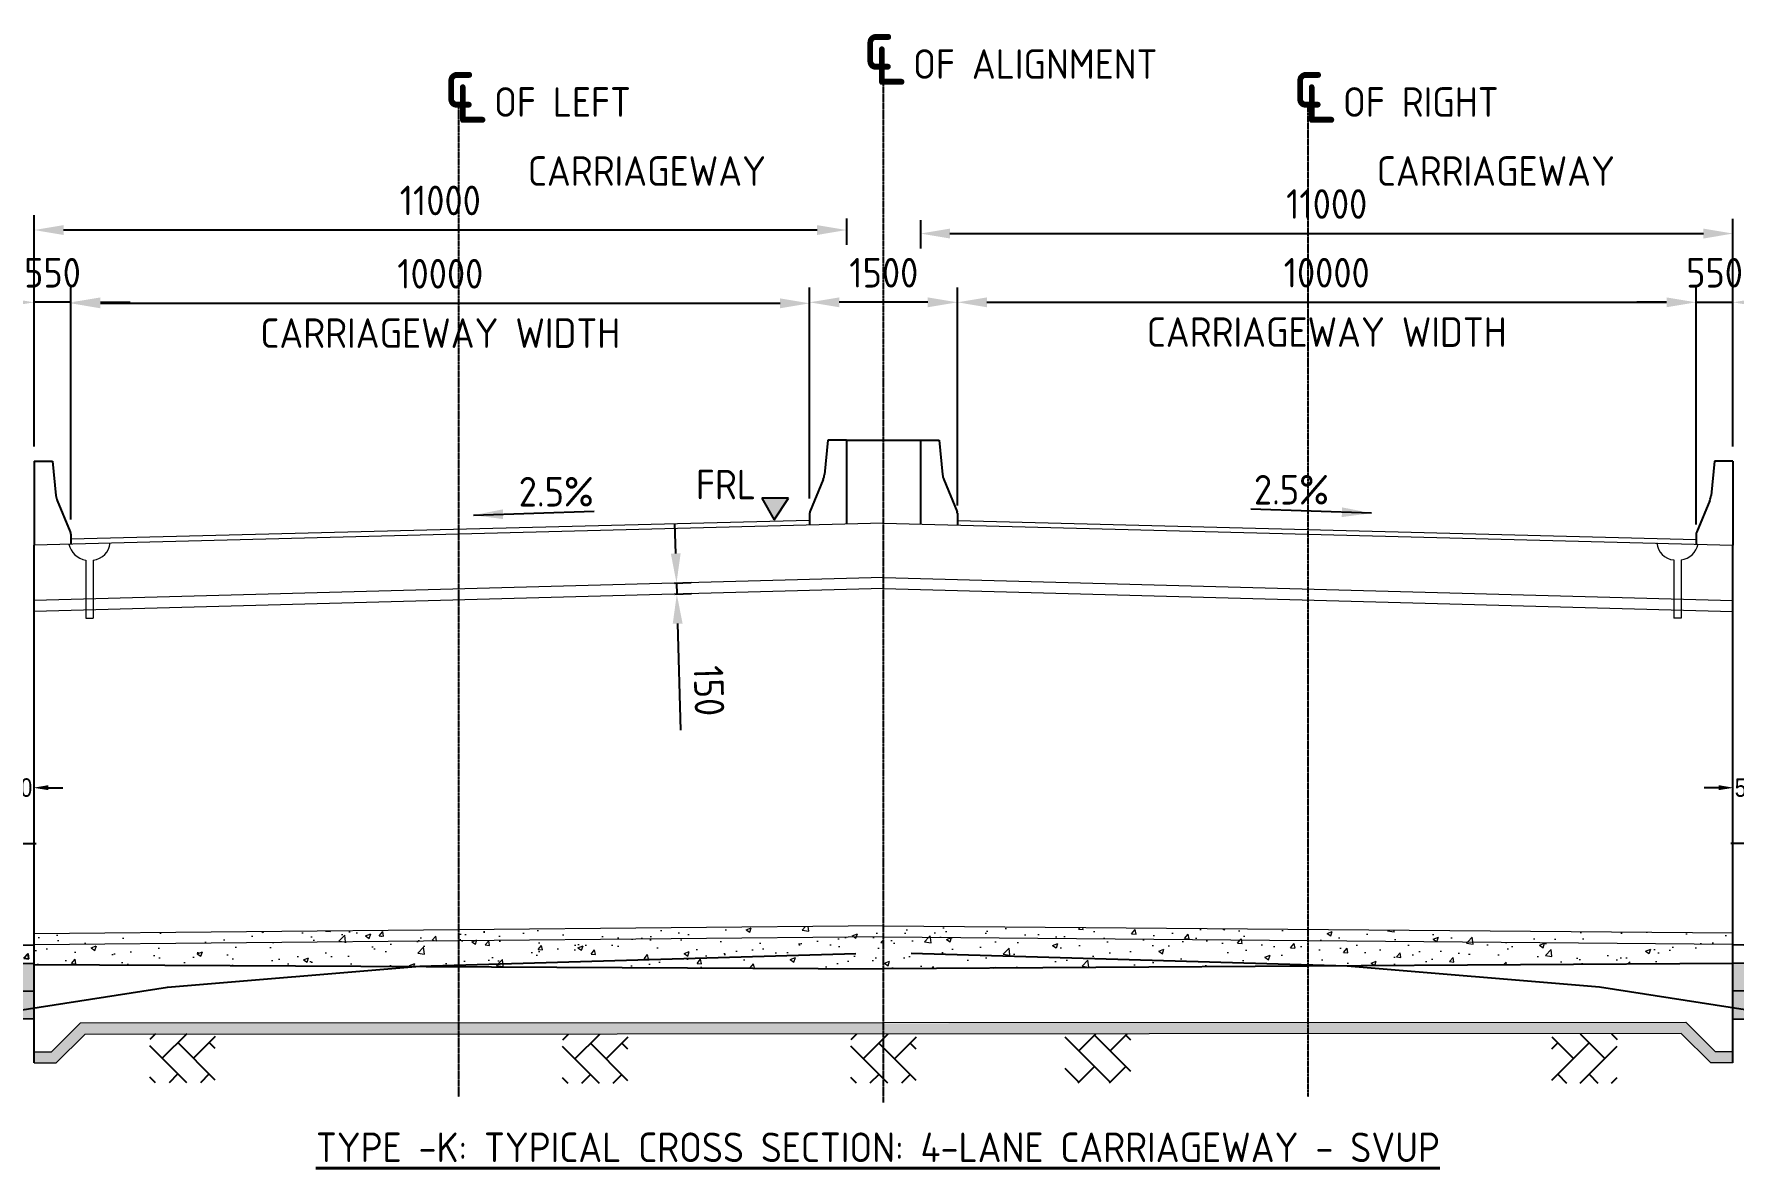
# Model space of a CAD drawing. Header units: millimetres. Extents: x 207528 to 778454, y -364692 to 101323.
# Drawn here: x 587483 to 610483, y -108460 to -93117 of the extents above; entities that cross this region are included whole.
import ezdxf

# ---------------------------------------------------------------- set-up
doc = ezdxf.new("R2010")
doc.units = ezdxf.units.MM
doc.linetypes.add('CENTER', pattern=[2, 1.25, -0.25, 0.25, -0.25])
for name, color, linetype in [('BORDER', 7, 'Continuous'), ('CEN', 181, 'CENTER'), ('Dim', 253, 'Continuous'), ('Dimension', 253, 'Continuous'), ('hatch', 253, 'Continuous')]:
    doc.layers.add(name, color=color, linetype=linetype)
for name, color, linetype, lineweight in [('EX', 7, 'Continuous', 20), ('LIGHT', 252, 'Continuous', 20), ('Text large', 7, 'Continuous', 40), ('Text small', 1, 'Continuous', 20)]:
    doc.layers.add(name, color=color, linetype=linetype, lineweight=lineweight)
doc.styles.add('DIM', font='ARIALN.TTF', dxfattribs={"height": 250})
doc.styles.add('isocp 100', font='isocp.shx', dxfattribs={"height": 200})
doc.styles.add('isocp 200', font='isocp.shx', dxfattribs={"height": 400})
doc.dimstyles.new('DIM', dxfattribs={"dimtxt": 250, "dimasz": 200, "dimexe": 0.18, "dimexo": 0.0625, "dimgap": 0.09, "dimtad": 0, "dimtih": 1, "dimtoh": 1, "dimdec": 0, "dimzin": 0, "dimdsep": 46, "dimtxsty": 'DIM', "dimcen": 0.09, "dimclrd": 256, "dimclrt": 7, "dimadec": 0, "dimazin": 0, "dimtfac": 1, "dimtdec": 0, "dimtofl": 0, "dimtmove": 0, "dimatfit": 3, "dimfxl": 1, "dimtolj": 1, "dimtzin": 0, "dimarcsym": 0})
doc.dimstyles.new('NH30A_100', dxfattribs={"dimscale": 100, "dimtxt": 2, "dimasz": 2, "dimexe": 1, "dimexo": 1, "dimgap": 1, "dimtad": 1, "dimdec": 0, "dimdsep": 46, "dimtxsty": 'isocp 100', "dimcen": 0.5, "dimclrd": 47, "dimclre": 47, "dimclrt": 1, "dimadec": 0, "dimazin": 0, "dimtfac": 1, "dimtdec": 0, "dimtmove": 0, "dimatfit": 3, "dimfxl": 1, "dimtolj": 1, "dimtzin": 0, "dimarcsym": 0})
doc.dimstyles.new('NH30A_200', dxfattribs={"dimscale": 200, "dimtxt": 2, "dimasz": 2, "dimexe": 1, "dimexo": 1, "dimgap": 1, "dimtad": 1, "dimdec": 0, "dimdsep": 46, "dimtxsty": 'isocp 200', "dimcen": 0.5, "dimclrd": 47, "dimclre": 47, "dimclrt": 1, "dimadec": 0, "dimazin": 0, "dimtfac": 1, "dimtdec": 0, "dimtmove": 0, "dimatfit": 3, "dimfxl": 1, "dimtolj": 1, "dimtzin": 0, "dimarcsym": 0})
pattern_1 = [(50, (647810, -246356.6), (717.2602, -62.7521), [75, -825]), (355, (647810, -246356.6), (-138.7513, 752.192), [60, -660]), (100.4514, (647869.75, -246361.8), (578.5094, 689.4395), [63.7402, -701.142]), (46.1842, (647810, -246156.6), (1067.241, -165.519), [112.5, -1237.5]), (96.6356, (647898.9, -246170.4), (934.663, 974.118), [95.61, -1051.713]), (351.1842, (647810, -246156.6), (934.662, 974.1186), [90, -990]), (21, (647910, -246206.6), (596.907, -402.619), [75, -825]), (326, (647910, -246206.6), (243.3153, 725.15), [60, -660]), (71.4514, (647959.7, -246240.1), (840.2226, 322.5305), [63.7402, -701.142]), (37.5, (647809.98, -246356.57), (12.15986, 332.89385), [0, -652, 0, -670, 0, -662.5]), (7.5, (647810, -246356.57), (263.0695, 394.4117), [0, -382, 0, -637, 0, -252.5]), (327.5, (647586.98, -246356.57), (533.82244, -22.55487), [0, -250, 0, -780, 0, -1035]), (317.5, (647487, -246356.57), (583.1862, 100.105), [0, -325, 0, -518, 0, -735])]
pattern_2 = [(50, (641060, -246329.44), (717.2602, -62.7521), [75, -825]), (355, (641060, -246329.44), (-138.7513, 752.192), [60, -660]), (100.4514, (641119.8, -246334.7), (578.5094, 689.4395), [63.7402, -701.142]), (46.1842, (641060, -246129.4), (1067.241, -165.519), [112.5, -1237.5]), (96.6356, (641149, -246143.2), (934.663, 974.118), [95.61, -1051.713]), (351.1842, (641060, -246129.4), (934.662, 974.119), [90, -990]), (21, (641160, -246179.44), (596.907, -402.619), [75, -825]), (326, (641160, -246179.44), (243.3153, 725.15), [60, -660]), (71.4514, (641209.75, -246213), (840.2226, 322.5305), [63.7402, -701.142]), (37.5, (641060, -246329.44), (12.15986, 332.89385), [0, -652, 0, -670, 0, -662.5]), (7.5, (641060, -246329.44), (263.0695, 394.4117), [0, -382, 0, -637, 0, -252.5]), (327.5, (640837, -246329.44), (533.82244, -22.55487), [0, -250, 0, -780, 0, -1035]), (317.5, (640737, -246329.44), (583.1862, 100.105), [0, -325, 0, -518, 0, -735])]
pattern_3 = [(0, (485873.254, -119028.044), (39.6875, 79.375), [0, -79.375])]
pattern_4 = [(228.012788, (486330.454, -118393.044), (-5080, -5715), [85.4304, -8457.621]), (184.96974, (486273.304, -118456.544), (7619.999997, 635.000036), [146.6012, -14513.5122]), (132.510447, (486127.254, -118469.244), (6350.000003, -6984.999998), [103.3704, -10233.6807]), (267.27369, (485879.604, -118627.994), (635.000001, 12700), [133.501, -13216.6094]), (292.833654, (485873.254, -118761.344), (-3175, 7620), [130.9084, -12959.952]), (357.27369, (485924.054, -118881.994), (-12700, 635.000001), [133.501, -13216.6094]), (37.69424, (486057.404, -118888.344), (-8254.9999996, -6350.0000005), [176.5484, -17478.2788]), (72.255328, (486197.104, -118780.394), (4445.000001, 13969.9999996), [166.68, -16501.3142]), (121.429566, (486247.904, -118621.644), (-5080.000001, 8254.9999996), [133.9532, -13261.3864]), (175.23636, (486178.054, -118507.344), (6985, -635.000001), [152.9283, -7493.4842]), (222.397438, (486025.654, -118494.644), (-7619.9999998, -6985.0000003), [197.7695, -19579.193]), (138.814075, (486508.254, -118634.344), (-4445, 3810), [67.501, -6682.6415]), (171.469234, (486457.454, -118589.894), (8255, -1269.9999986), [128.4205, -12713.6597]), (225, (486330.45, -118570.84), (-9e-14, -635), [89.8023, -808.2233]), (203.19859, (486286.004, -118494.644), (3175, 1270), [48.3603, -4787.6556]), (291.80141, (486241.55, -118513.7), (-635, 1905), [68.3914, -3351.1882]), (30.96376, (486266.95, -118577.19), (1905, 1270), [111.08, -3591.5745]), (161.56505, (486362.2, -118520.04), (1270, -635), [80.3218, -1927.7245]), (16.38954, (485873.254, -118513.694), (6350, 1905), [112.522, -11139.7067]), (70.346176, (485981.204, -118481.944), (-2540, -6985), [94.3997, -9345.554]), (293.19859, (486362.204, -118393.044), (-1270, 3175), [96.72, -4739.296]), (343.61046, (486400.304, -118481.944), (-6350, 1905), [112.522, -11139.7067]), (339.443955, (485873.254, -118907.394), (-3175, 1270), [108.5088, -5316.9336]), (294.77514, (485974.854, -118945.494), (-3175.000004, 6984.999998), [90.918, -9000.8983]), (66.80141, (486368.554, -119028.044), (1270, 3175), [96.72, -4739.296]), (17.354025, (486406.654, -118939.144), (-8255, -2540.000001), [106.4457, -10538.094]), (69.443955, (486057.404, -119028.044), (-1270, -3175), [54.2544, -5371.188]), (101.30993, (486330.45, -119028.04), (-635, 2540), [32.3787, -3205.4987]), (165.96376, (486324.1, -118996.3), (1905, -635), [130.9084, -2487.2636]), (186.009006, (486197.104, -118964.544), (6350, 635), [121.3167, -12010.3412]), (303.69007, (486266.95, -118634.34), (-635, 1270), [91.581, -2197.944]), (353.157227, (486317.754, -118710.544), (10795, -1269.9999994), [159.8892, -15829.0023]), (60.945396, (486476.504, -118729.594), (-2540, -4445), [65.377, -6472.348]), (90, (486508.25, -118672.44), (-635, 635), [38.1, -596.9]), (120.256437, (486184.404, -118945.494), (2540, -4445), [88.2167, -8733.4852]), (48.012787, (486139.954, -118869.294), (5080, 5715), [170.8607, -8372.1905]), (0, (486254.25, -118742.3), (635, 635), [165.1, -469.9]), (325.304846, (486419.354, -118742.294), (6350.000002, -4444.999997), [100.4024, -9939.8292]), (254.054604, (486501.9, -118799.44), (-635, -2540), [92.4573, -4530.4125]), (207.645975, (486476.504, -118888.344), (-12065.0000004, -6349.999999), [150.5363, -14903.116]), (175.426079, (486343.154, -118958.194), (-8255, 635), [159.2574, -15766.4616])]
pattern_5 = [(50, (485873.25, -119028.04), (546.554, -47.8173), [57.15, -628.65]), (355, (485873.25, -119028.04), (-105.7303, 573.1705), [45.72, -502.9218]), (100.45144, (485918.8, -119032.03), (440.8237, 525.3533), [48.57, -534.2707]), (46.1842, (485873.25, -118875.64), (813.237, -126.127), [85.725, -942.975]), (96.63556, (485941, -118886.15), (712.2124, 742.2784), [72.855, -801.407]), (351.18415, (485873.25, -118875.64), (712.2124, 742.2784), [68.58, -754.379]), (21, (485949.45, -118913.74), (454.8432, -306.7956), [57.15, -628.65]), (326, (485949.45, -118913.74), (185.406, 552.564), [45.72, -502.92]), (71.45144, (485987.36, -118939.3), (640.2493, 245.7683), [48.57, -534.2698]), (37.5, (485873.25, -119028.04), (9.2658, 253.66512), [0, -496.824, 0, -510.54, 0, -504.825]), (7.5, (485873.25, -119028.04), (200.459, 300.5417), [0, -291.084, 0, -485.394, 0, -192.405]), (327.5, (485703.33, -119028.04), (406.7718, -17.18623), [0, -190.5, 0, -594.36, 0, -788.67]), (317.5, (485627.13, -119028.04), (444.3875, 76.2795), [0, -247.65, 0, -394.716, 0, -560.07])]

# ---------------------------------------------------------------- blocks, each defined once
blk = doc.blocks.new('*D543')
at = {"layer": 'Defpoints', "color": 0, "transparency": 16777216}
for p in [(598483, -95413), (587483, -95769), (587483, -98896)]:
    blk.add_point(p, dxfattribs=at)
at = {"layer": 'Dim', "color": 47, "lineweight": -2, "transparency": 16777216}
for p, q in [((587483, -98696), (587483, -95569)), ((598483, -95613), (598483, -95969)), ((598083, -95769), (587883, -95769))]:
    blk.add_line(p, q, dxfattribs=at)
at = {"layer": 'Dim', "color": 47, "transparency": 16777216}
for points in [[(587883, -95703), (587883, -95836), (587483, -95769)], [(598083, -95703), (598083, -95836), (598483, -95769)]]:
    blk.add_solid(points, dxfattribs=at)
at = {"layer": 'Dim', "color": 1, "transparency": 16777216, "insert": (592983, -95369), "char_height": 400, "attachment_point": 5, "style": 'isocp 200'}
blk.add_mtext('\\A1;11000', dxfattribs=at)
blk = doc.blocks.new('*D544')
at = {"layer": 'Defpoints', "color": 0, "transparency": 16777216}
for p in [(587983, -96761), (597983, -99601), (587983, -99886)]:
    blk.add_point(p, dxfattribs=at)
at = {"layer": 'Dim', "color": 47, "lineweight": -2, "transparency": 16777216}
for p, q in [((587983, -99686), (587983, -96561)), ((597983, -99401), (597983, -96561)), ((597583, -96761), (588383, -96761))]:
    blk.add_line(p, q, dxfattribs=at)
at = {"layer": 'Dim', "color": 47, "transparency": 16777216}
for points in [[(588383, -96694), (588383, -96828), (587983, -96761)], [(597583, -96694), (597583, -96828), (597983, -96761)]]:
    blk.add_solid(points, dxfattribs=at)
at = {"layer": 'Dim', "color": 1, "transparency": 16777216, "char_height": 400, "attachment_point": 5, "style": 'isocp 200'}
for s, insert in [('\\A1;10000', (592983, -96361)), ('\\A1;{\\A0;CARRIAGEWAY WIDTH}', (592983, -97164))]:
    blk.add_mtext(s, dxfattribs=dict(at, insert=insert))
blk = doc.blocks.new('*D545')
at = {"layer": 'Defpoints', "color": 0, "transparency": 16777216}
for p in [(587483, -96747), (587483, -98896), (587983, -99886)]:
    blk.add_point(p, dxfattribs=at)
at = {"layer": 'Dim', "color": 47, "lineweight": -2, "transparency": 16777216}
for p, q in [((587483, -98696), (587483, -96547)), ((587983, -99686), (587983, -96547)), ((587083, -96747), (586683, -96747)), ((587983, -96747), (587483, -96747)), ((588383, -96747), (588783, -96747))]:
    blk.add_line(p, q, dxfattribs=at)
at = {"layer": 'Dim', "color": 47, "transparency": 16777216}
for points in [[(587083, -96681), (587083, -96814), (587483, -96747)], [(588383, -96681), (588383, -96814), (587983, -96747)]]:
    blk.add_solid(points, dxfattribs=at)
at = {"layer": 'Dim', "color": 1, "transparency": 16777216, "insert": (587733, -96347), "char_height": 400, "attachment_point": 5, "style": 'isocp 200'}
blk.add_mtext('\\A1;550', dxfattribs=at)
blk = doc.blocks.new('*D546')
at = {"layer": 'Defpoints', "color": 0, "transparency": 16777216}
for p in [(599483, -95435), (610483, -95817), (610483, -98896)]:
    blk.add_point(p, dxfattribs=at)
at = {"layer": 'Dim', "color": 47, "lineweight": -2, "transparency": 16777216}
for p, q in [((599483, -95635), (599483, -96017)), ((610483, -98696), (610483, -95617)), ((599883, -95817), (610083, -95817))]:
    blk.add_line(p, q, dxfattribs=at)
at = {"layer": 'Dim', "color": 47, "transparency": 16777216}
for points in [[(599883, -95750), (599883, -95884), (599483, -95817)], [(610083, -95750), (610083, -95884), (610483, -95817)]]:
    blk.add_solid(points, dxfattribs=at)
at = {"layer": 'Dim', "color": 1, "transparency": 16777216, "insert": (604983, -95417), "char_height": 400, "attachment_point": 5, "style": 'isocp 200'}
blk.add_mtext('\\A1;11000', dxfattribs=at)
blk = doc.blocks.new('*D547')
at = {"layer": 'Defpoints', "color": 0, "transparency": 16777216}
for p in [(609983, -96747), (599983, -99601), (609983, -99952)]:
    blk.add_point(p, dxfattribs=at)
at = {"layer": 'Dim', "color": 47, "lineweight": -2, "transparency": 16777216}
for p, q in [((599983, -99401), (599983, -96547)), ((609983, -99752), (609983, -96547)), ((600383, -96747), (609583, -96747))]:
    blk.add_line(p, q, dxfattribs=at)
at = {"layer": 'Dim', "color": 47, "transparency": 16777216}
for points in [[(600383, -96681), (600383, -96814), (599983, -96747)], [(609583, -96681), (609583, -96814), (609983, -96747)]]:
    blk.add_solid(points, dxfattribs=at)
at = {"layer": 'Dim', "color": 1, "transparency": 16777216, "char_height": 400, "attachment_point": 5, "style": 'isocp 200'}
for s, insert in [('\\A1;10000', (604983, -96347)), ('\\A1;{\\A0;CARRIAGEWAY WIDTH}', (604983, -97150))]:
    blk.add_mtext(s, dxfattribs=dict(at, insert=insert))
blk = doc.blocks.new('*D548')
at = {"layer": 'Defpoints', "color": 0, "transparency": 16777216}
for p in [(597983, -96747), (597983, -99601), (599983, -99697)]:
    blk.add_point(p, dxfattribs=at)
at = {"layer": 'Dim', "color": 47, "lineweight": -2, "transparency": 16777216}
for p, q in [((597983, -99401), (597983, -96547)), ((599983, -99497), (599983, -96547)), ((599583, -96747), (598383, -96747))]:
    blk.add_line(p, q, dxfattribs=at)
at = {"layer": 'Dim', "color": 47, "transparency": 16777216}
for points in [[(598383, -96681), (598383, -96814), (597983, -96747)], [(599583, -96681), (599583, -96814), (599983, -96747)]]:
    blk.add_solid(points, dxfattribs=at)
at = {"layer": 'Dim', "color": 1, "transparency": 16777216, "insert": (598987, -96347), "char_height": 400, "attachment_point": 5, "style": 'isocp 200'}
blk.add_mtext('\\A1;1500', dxfattribs=at)
blk = doc.blocks.new('*D549')
at = {"layer": 'Defpoints', "color": 0, "transparency": 16777216}
for p in [(595954, -100551), (595959, -100701), (596185, -100695)]:
    blk.add_point(p, dxfattribs=at)
at = {"layer": 'Dim', "color": 47, "lineweight": -2, "transparency": 16777216}
for p, q in [((596170, -100145), (596160, -99745)), ((596154, -100545), (596381, -100539)), ((596158, -100695), (596385, -100689)), ((596181, -100545), (596185, -100695)), ((596196, -101094), (596235, -102534))]:
    blk.add_line(p, q, dxfattribs=at)
at = {"layer": 'Dim', "color": 47, "transparency": 16777216}
for points in [[(596237, -100143), (596104, -100147), (596181, -100545)], [(596263, -101093), (596130, -101096), (596185, -100695)]]:
    blk.add_solid(points, dxfattribs=at)
at = {"layer": 'Dim', "color": 1, "transparency": 16777216, "insert": (596621, -102003), "char_height": 400, "attachment_point": 5, "rotation": 271.5565, "style": 'isocp 200'}
blk.add_mtext('\\A1;150', dxfattribs=at)
blk = doc.blocks.new('*D550')
at = {"layer": 'Defpoints', "color": 0, "transparency": 16777216}
for p in [(610483, -96747), (610483, -98896), (609983, -99886)]:
    blk.add_point(p, dxfattribs=at)
at = {"layer": 'Dim', "color": 47, "lineweight": -2, "transparency": 16777216}
for p, q in [((609983, -99686), (609983, -96547)), ((610483, -98696), (610483, -96547)), ((609583, -96747), (609183, -96747)), ((609983, -96747), (610483, -96747)), ((610883, -96747), (611283, -96747))]:
    blk.add_line(p, q, dxfattribs=at)
at = {"layer": 'Dim', "color": 47, "transparency": 16777216}
for points in [[(609583, -96681), (609583, -96814), (609983, -96747)], [(610883, -96681), (610883, -96814), (610483, -96747)]]:
    blk.add_solid(points, dxfattribs=at)
at = {"layer": 'Dim', "color": 1, "transparency": 16777216, "insert": (610233, -96347), "char_height": 400, "attachment_point": 5, "style": 'isocp 200'}
blk.add_mtext('\\A1;550', dxfattribs=at)
blk = doc.blocks.new('*D638')
at = {"layer": 'Defpoints', "color": 0, "transparency": 16777216}
for p in [(587475, -103315), (586965, -103663), (587475, -103663)]:
    blk.add_point(p, dxfattribs=at)
at = {"layer": 'Dim', "lineweight": -2, "transparency": 16777216}
for p, q in [((586765, -103315), (586565, -103315)), ((587675, -103315), (587875, -103315))]:
    blk.add_line(p, q, dxfattribs=at)
at = {"layer": 'Dim', "color": 0, "lineweight": -2, "transparency": 16777216}
for p, q in [((586965, -103316), (586965, -103315)), ((587475, -103316), (587475, -103315))]:
    blk.add_line(p, q, dxfattribs=at)
at = {"layer": 'Dim', "transparency": 16777216}
for points in [[(586765, -103281), (586765, -103348), (586965, -103315)], [(587675, -103281), (587675, -103348), (587475, -103315)]]:
    blk.add_solid(points, dxfattribs=at)
at = {"layer": 'Dim', "color": 7, "transparency": 16777216, "insert": (587220, -103315), "char_height": 250, "attachment_point": 5, "style": 'DIM'}
blk.add_mtext('\\A1;500', dxfattribs=at)
blk = doc.blocks.new('*D641')
at = {"layer": 'Defpoints', "color": 0, "transparency": 16777216}
for p in [(587112, -104070), (586601, -104387), (587112, -104387)]:
    blk.add_point(p, dxfattribs=at)
at = {"layer": 'Dim', "lineweight": -2, "transparency": 16777216}
for p, q in [((586401, -104070), (586201, -104070)), ((587312, -104070), (587512, -104070))]:
    blk.add_line(p, q, dxfattribs=at)
at = {"layer": 'Dim', "color": 0, "lineweight": -2, "transparency": 16777216}
for p, q in [((586601, -104071), (586601, -104070)), ((587112, -104071), (587112, -104070))]:
    blk.add_line(p, q, dxfattribs=at)
at = {"layer": 'Dim', "transparency": 16777216}
for points in [[(586401, -104037), (586401, -104103), (586601, -104070)], [(587312, -104037), (587312, -104103), (587112, -104070)]]:
    blk.add_solid(points, dxfattribs=at)
at = {"layer": 'Dim', "color": 7, "transparency": 16777216, "insert": (586846, -104070), "char_height": 250, "attachment_point": 5, "style": 'DIM'}
blk.add_mtext('\\A1;250', dxfattribs=at)
blk = doc.blocks.new('*D644')
at = {"layer": 'Defpoints', "color": 0, "transparency": 16777216}
for p in [(610491, -103315), (610491, -103663), (611001, -103663)]:
    blk.add_point(p, dxfattribs=at)
at = {"layer": 'Dim', "lineweight": -2, "transparency": 16777216}
for p, q in [((610291, -103315), (610091, -103315)), ((611201, -103315), (611401, -103315))]:
    blk.add_line(p, q, dxfattribs=at)
at = {"layer": 'Dim', "color": 0, "lineweight": -2, "transparency": 16777216}
for p, q in [((610491, -103316), (610491, -103315)), ((611001, -103316), (611001, -103315))]:
    blk.add_line(p, q, dxfattribs=at)
at = {"layer": 'Dim', "transparency": 16777216}
for points in [[(610291, -103281), (610291, -103348), (610491, -103315)], [(611201, -103281), (611201, -103348), (611001, -103315)]]:
    blk.add_solid(points, dxfattribs=at)
at = {"layer": 'Dim', "color": 7, "transparency": 16777216, "insert": (610746, -103315), "char_height": 250, "attachment_point": 5, "style": 'DIM'}
blk.add_mtext('\\A1;500', dxfattribs=at)
blk = doc.blocks.new('*D647')
at = {"layer": 'Defpoints', "color": 0, "transparency": 16777216}
for p in [(610854, -104070), (610854, -104387), (611365, -104387)]:
    blk.add_point(p, dxfattribs=at)
at = {"layer": 'Dim', "lineweight": -2, "transparency": 16777216}
for p, q in [((610654, -104070), (610454, -104070)), ((611565, -104070), (611765, -104070))]:
    blk.add_line(p, q, dxfattribs=at)
at = {"layer": 'Dim', "color": 0, "lineweight": -2, "transparency": 16777216}
for p, q in [((610854, -104071), (610854, -104070)), ((611365, -104071), (611365, -104070))]:
    blk.add_line(p, q, dxfattribs=at)
at = {"layer": 'Dim', "transparency": 16777216}
for points in [[(610654, -104037), (610654, -104103), (610854, -104070)], [(611565, -104037), (611565, -104103), (611365, -104070)]]:
    blk.add_solid(points, dxfattribs=at)
at = {"layer": 'Dim', "color": 7, "transparency": 16777216, "insert": (611120, -104070), "char_height": 250, "attachment_point": 5, "style": 'DIM'}
blk.add_mtext('\\A1;250', dxfattribs=at)
blk = doc.blocks.new('*D776')
at = {"layer": 'Defpoints', "color": 0, "transparency": 16777216}
for p in [(530087, -93648), (530077, -95284), (530087, -95284)]:
    blk.add_point(p, dxfattribs=at)
at = {"layer": 'Dim', "color": 47, "lineweight": -2, "transparency": 16777216}
for p, q in [((530077, -95184), (530077, -93548)), ((530087, -95184), (530087, -93548)), ((529877, -93648), (529677, -93648)), ((530077, -93648), (530087, -93648)), ((530287, -93648), (532227, -93648))]:
    blk.add_line(p, q, dxfattribs=at)
at = {"layer": 'Dim', "color": 47, "transparency": 16777216}
for points in [[(529877, -93614), (529877, -93681), (530077, -93648)], [(530287, -93614), (530287, -93681), (530087, -93648)]]:
    blk.add_solid(points, dxfattribs=at)
at = {"layer": 'Dim', "color": 1, "transparency": 16777216, "insert": (531357, -93438), "char_height": 200, "width": 159266.94, "attachment_point": 5, "style": 'isocp 100'}
blk.add_mtext('\\A1;10 (EXP. GAP)', dxfattribs=at)

msp = doc.modelspace()

# ---------------------------------------------------------------- hatches: boundary and pattern name
at = {"layer": 'Dim'}
h = msp.add_hatch(dxfattribs=at)
h.set_pattern_fill('AR-CONC', color=256, scale=3)
h.set_pattern_definition(pattern_5)
h.paths.add_polyline_path([(579973.7, -105627.6), (581394.7, -105592.1), (582292.5, -105663.6), (583475.6, -105719.6), (585014.1, -105727.4), (586316.9, -105666.5), (587483, -105648.3), (587483, -105699.7), (579973.7, -105877.7)])
h.paths.add_polyline_path([(581394.7, -105592.1), (586973.7, -105452.6), (587483, -105439.9), (587483, -105648.3), (586316.9, -105666.5), (585014.1, -105727.4), (583475.6, -105719.6), (582292.5, -105663.6)])
h = msp.add_hatch(dxfattribs=at)
h.set_pattern_fill('AR-CONC', color=256, scale=3)
h.set_pattern_definition(pattern_5)
h.paths.add_polyline_path([(617992.3, -105627.6), (616571.3, -105592.1), (615673.5, -105663.6), (614490.4, -105719.6), (612951.9, -105727.4), (611649.1, -105666.5), (610483, -105648.3), (610483, -105699.7), (617992.3, -105877.7)])
h.paths.add_polyline_path([(616571.3, -105592.1), (610992.3, -105452.6), (610483, -105439.9), (610483, -105648.3), (611649.1, -105666.5), (612951.9, -105727.4), (614490.4, -105719.6), (615673.5, -105663.6)])
at = {"layer": 'EX'}
h = msp.add_hatch(dxfattribs=at)
h.set_pattern_fill('AR-CONC', color=3, scale=100, style=0)
h.set_pattern_definition(pattern_1)
h.paths.add_polyline_path([(593233, -105236.8), (593232.8, -105386.8), (598983, -105334.1), (598983, -105184.1)])
h.paths.add_polyline_path([(587483, -105289.9), (587483, -105439.9), (593232.8, -105386.8), (593233, -105236.8)])
h = msp.add_hatch(dxfattribs=at)
h.set_pattern_fill('AR-CONC', color=3, scale=100, style=0)
h.set_pattern_definition(pattern_1)
h.paths.add_polyline_path([(593233, -105386.8), (587483, -105439.9), (587483, -105704.7), (593233, -105734)])
h.paths.add_polyline_path([(598983, -105334.1), (593233, -105386.8), (593233, -105734), (598983, -105763.3)])
h = msp.add_hatch(dxfattribs=at)
h.set_pattern_fill('AR-CONC', color=3, scale=100, style=0)
h.set_pattern_definition(pattern_2)
h.paths.add_polyline_path([(604733.2, -105232.2), (604733.2, -105382.2), (598983, -105333.7), (598983, -105183.7)])
h.paths.add_polyline_path([(610483, -105280.3), (610483, -105430.3), (604733.2, -105382.2), (604733.2, -105232.2)])
h = msp.add_hatch(dxfattribs=at)
h.set_pattern_fill('AR-CONC', color=3, scale=100, style=0)
h.set_pattern_definition(pattern_2)
h.paths.add_polyline_path([(604733.2, -105382.2), (610483, -105430.3), (610483, -105694), (604733, -105728.6)])
h.paths.add_polyline_path([(598983, -105334.1), (604733.2, -105382.2), (604733, -105728.6), (598983, -105763.3)])
h = msp.add_hatch(dxfattribs=at)
h.set_pattern_fill('AR-CONC', color=3, scale=50, style=0)
h.set_pattern_definition([(50, (644309.8, -245668.06), (358.6301, -31.37607), [37.5, -412.5]), (355, (644309.8, -245668.06), (-69.3757, 376.0961), [30, -330]), (100.45144, (644339.7, -245670.67), (289.2544, 344.72), [31.8701, -350.5711]), (46.1842, (644309.8, -245568.06), (533.6207, -82.7596), [56.25, -618.75]), (96.63564, (644354.3, -245574.95), (467.331, 487.0593), [47.8052, -525.8569]), (351.18416, (644309.8, -245568.06), (467.331, 487.0593), [45, -495]), (21, (644359.8, -245593.06), (298.4535, -201.30945), [37.5, -412.5]), (326, (644359.8, -245593.06), (121.6577, 362.575), [30, -330]), (71.45144, (644384.7, -245609.83), (420.1112, 161.2656), [31.8701, -350.5711]), (37.5, (644309.81, -245668.06), (6.07993, 166.44693), [0, -326, 0, -335, 0, -331.25]), (7.5, (644309.81, -245668.06), (131.53477, 197.20586), [0, -191, 0, -318.5, 0, -126.25]), (327.5, (644198.31, -245668.06), (266.91122, -11.27744), [0, -125, 0, -390, 0, -517.5]), (317.5, (644148.31, -245668.06), (291.5931, 50.0525), [0, -162.5, 0, -259, 0, -367.5])])
h.paths.add_polyline_path([(609846.1, -106489.5), (604733.2, -106492.5), (604733.2, -106642.5), (609784, -106639.5), (610183, -107038.6), (610483, -107038.6), (610483, -106888.6), (610245.1, -106888.6)])
h.paths.add_polyline_path([(604733.2, -106492.5), (598983, -106502.2), (598983, -106652.2), (604733.2, -106642.5)])
h.paths.add_polyline_path([(598983, -106502.2), (593232.8, -106499.2), (593232.8, -106649.3), (598983, -106652.2)])
edge = h.paths.add_edge_path()
edge.add_line((593232.8, -106499.2), (588107.2, -106502.2))
edge.add_arc((589060, -106195.4), 1001, 197.84931, 207.15249)
edge.add_line((588169.3, -106652.2), (593232.8, -106649.3))
edge.add_line((593232.8, -106649.3), (593232.8, -106499.2))
edge = h.paths.add_edge_path()
edge.add_line((588107.2, -106502.2), (588106.9, -106502.5))
edge.add_line((588106.9, -106502.5), (587720.9, -106888.6))
edge.add_line((587720.9, -106888.6), (587483, -106888.6))
edge.add_line((587483, -106888.6), (587483, -107038.6))
edge.add_line((587483, -107038.6), (587783, -107038.6))
edge.add_line((587783, -107038.6), (588169.3, -106652.2))
edge.add_arc((589060, -106195.4), 1001, 197.84931, 207.15249, ccw=False)
at = {"layer": 'hatch'}
h = msp.add_hatch(dxfattribs=at)
h.set_pattern_fill('GRAVEL', color=11, scale=25)
h.set_pattern_definition(pattern_4)
h.paths.add_polyline_path([(578363.2, -105918), (577572.8, -106313.1), (587483, -106065.3), (587483, -105690)])
h = msp.add_hatch(dxfattribs=at)
h.set_pattern_fill('GRAVEL', color=11, scale=25)
h.set_pattern_definition(pattern_4)
h.paths.add_polyline_path([(619602.8, -105918), (620393.2, -106313.1), (610483, -106065.3), (610483, -105690)])
h = msp.add_hatch(dxfattribs=at)
h.set_pattern_fill('DOTS', color=25, scale=50)
h.set_pattern_definition(pattern_3)
h.paths.add_polyline_path([(577572.8, -106313.1), (576783.4, -106707.7), (587483, -106440.2), (587483, -106065.3), (587346.8, -106068.7)])
h = msp.add_hatch(dxfattribs=at)
h.set_pattern_fill('DOTS', color=25, scale=50)
h.set_pattern_definition(pattern_3)
h.paths.add_polyline_path([(620393.2, -106313.1), (621182.6, -106707.7), (610483, -106440.2), (610483, -106065.3), (610619.2, -106068.7)])
h = msp.add_hatch(dxfattribs=at)
h.set_pattern_fill('AR-HBONE', color=256, scale=75, angle=90, style=0)
h.set_pattern_definition([(135, (538307.27, -107400.3), (-424.264, 6e-14), [900, -300]), (225, (538095.14, -107188.15), (-424.264, 6e-14), [900, -300])])
h.paths.add_polyline_path([(589937.5, -106643.3), (589050.6, -106643.3), (589050.6, -107308), (589937.5, -107308)])
h = msp.add_hatch(dxfattribs=at)
h.set_pattern_fill('AR-HBONE', color=256, scale=75, angle=90, style=0)
h.set_pattern_definition([(135, (543892.52, -107409.35), (-424.264, 6e-14), [900, -300]), (225, (543680.4, -107197.22), (-424.264, 6e-14), [900, -300])])
h.paths.add_polyline_path([(595522.8, -106652.4), (594635.8, -106652.4), (594635.8, -107317), (595522.8, -107317)])
h = msp.add_hatch(dxfattribs=at)
h.set_pattern_fill('AR-HBONE', color=256, scale=75, angle=90, style=0)
h.set_pattern_definition([(135, (547796.23, -107406.94), (-424.264, 6e-14), [900, -300]), (225, (547584.1, -107194.8), (-424.264, 6e-14), [900, -300])])
h.paths.add_polyline_path([(599426.5, -106650), (598539.5, -106650), (598539.5, -107314.6), (599426.5, -107314.6)])
h = msp.add_hatch(dxfattribs=at)
h.set_pattern_fill('AR-HBONE', color=256, scale=75, angle=90, style=0)
h.set_pattern_definition([(135, (639810, -245610.14), (-424.26407, 6e-14), [900, -300]), (225, (639597.88, -245398), (-424.26407, 6e-14), [900, -300])])
h.paths.add_polyline_path([(601442.9, -106647.7), (602329.9, -106647.7), (602329.9, -107312.4), (601442.9, -107312.4)])
h = msp.add_hatch(dxfattribs=at)
h.set_pattern_fill('AR-HBONE', color=256, scale=75, angle=90, style=0)
h.set_pattern_definition([(45, (659658.75, -107403.1), (424.264, 6e-14), [900, -300]), (315, (659870.88, -107190.98), (424.264, 6e-14), [900, -300])])
h.paths.add_polyline_path([(608028.5, -106646.1), (608915.5, -106646.1), (608915.5, -107310.8), (608028.5, -107310.8)])

# ---------------------------------------------------------------- linework, layer by layer
for p, q in [((598230.3, -98612.4), (598184, -99075.8)), ((598483, -98612.4), (598230.3, -98612.4)), ((598483, -98612.4), (598483, -99749.2)), ((598483, -98612.4), (599514.2, -98612.4)), ((599483, -98612.4), (599483, -99749.2)), ((599483, -98612.4), (599735.7, -98612.4)), ((599735.7, -98612.4), (599782, -99075.8)), ((587483, -98896.3), (587483, -100033.2)), ((587483, -98896.3), (587733, -98896.3)), ((587733, -98896.3), (587779.3, -99359.7)), ((610233, -98895.6), (610186.7, -99359.1)), ((610483, -98895.6), (610233, -98895.6)), ((610483, -98895.6), (610483, -100032.5)), ((598166.3, -99146.3), (597986.8, -99581.5)), ((599799.7, -99146.3), (599979.2, -99581.5)), ((587797, -99430.2), (587972, -99854.5)), ((610169, -99429.6), (609994, -99853.8)), ((597983, -99600.6), (597983, -99762.3)), ((599983, -99600.6), (599983, -99762.3)), ((587483, -107038.6), (587483, -100033.2)), ((587983, -99885.7), (587983, -100019.4)), ((609983, -99885.1), (609983, -100018.8)), ((610483, -107038.6), (610483, -100032.5)), ((587483, -105704.7), (598983, -105763.3)), ((610483, -105694), (598983, -105763.3))]:
    msp.add_line(p, q)
for points in [[(587483, -105259.5), (587483, -105230.7)], [(580120.6, -105624), (587483, -105439.9)], [(617845.5, -105624), (610483, -105439.9)], [(578363.2, -105918), (587483, -105690)], [(619602.8, -105918), (610483, -105690)], [(577572.8, -106313.1), (587483, -106065.3)], [(620393.2, -106313.1), (610483, -106065.3)], [(587483, -106440.2), (576783.4, -106707.7)], [(610483, -106440.2), (621182.6, -106707.7)]]:
    msp.add_lwpolyline(points)
for centre, radius, start, end in [((597935.2, -99051), 250, 337.5806, 354.28941), ((600030.8, -99051), 250, 185.71059, 202.4194), ((588028.1, -99334.9), 250, 185.71059, 202.4194), ((609937.9, -99334.2), 250, 337.5806, 354.28941), ((598033, -99600.6), 50, 157.5806, 180), ((599933, -99600.6), 50, 0, 22.4194), ((587933, -99886.4), 50, 0, 38.65981), ((610033, -99885.8), 50, 141.34019, 180)]:
    msp.add_arc(centre, radius, start, end)
at = {"layer": 'BORDER'}
for p, q in [((597335.6, -99397.6), (597503.7, -99688.7)), ((597696.4, -99397.6), (597335.6, -99397.6)), ((597503.7, -99688.7), (597696.4, -99397.6))]:
    msp.add_line(p, q, dxfattribs=at)
at = {"layer": 'BORDER', "linetype": 'Continuous'}
for points in [[(597503.7, -99494.6), (597335.6, -99397.6), (597503.7, -99688.7)], [(597503.7, -99494.6), (597696.4, -99397.6), (597335.6, -99397.6)], [(597503.7, -99494.6), (597503.7, -99688.7), (597696.4, -99397.6)]]:
    msp.add_solid(points, dxfattribs=at)
at = {"layer": 'CEN', "ltscale": 0.005}
for p, q in [((598983, -107573.9), (598983, -93604.6)), ((593232.8, -107499.1), (593232.8, -94113)), ((604733.2, -107499.2), (604733.2, -94113))]:
    msp.add_line(p, q, dxfattribs=at)
at = {"layer": 'Dimension', "linetype": 'Continuous', "ltscale": 10, "flags": 128}
for points in [[(576109.5, -106737.7), (576723.4, -106737.7), (578142.5, -106483.4), (580367.2, -106548.5), (581470.2, -106456.4), (582756.6, -106538.1), (585238.9, -106517.6), (586363.5, -106468.2), (589290.5, -106013.5), (592707.6, -105730.4), (598608.8, -105556)], [(621856.5, -106737.7), (621242.6, -106737.7), (619823.6, -106483.4), (617598.8, -106548.5), (616495.8, -106456.4), (615209.4, -106538.1), (612727.1, -106517.6), (611602.5, -106468.2), (608675.5, -106013.5), (605258.4, -105730.4), (599357.2, -105556)]]:
    msp.add_lwpolyline(points, dxfattribs=at)
at = {"layer": 'EX'}
for p, q in [((598983, -99736.3), (587483, -100033.8)), ((597983, -99697.2), (587983, -99952.6)), ((598983, -99736.3), (610483, -100032.5)), ((599983, -99697.2), (609983, -99954.5)), ((598983, -100468.5), (587483, -100781)), ((598983, -100468.5), (610483, -100780.3)), ((598983, -100618.5), (587483, -100931)), ((598983, -100618.5), (610483, -100930.4)), ((598983, -105184.1), (587483, -105289.9)), ((598983, -105333.7), (587483, -105439.9)), ((598983, -105184.1), (610483, -105280.3)), ((598983, -105334.1), (610483, -105430.3)), ((610245.1, -106888.6), (609845.5, -106489)), ((587720.9, -106888.6), (588107.2, -106502.2)), ((587783, -107038.6), (588169.3, -106652.2)), ((609784, -106639.5), (588169.3, -106652.2)), ((610183, -107038.6), (609783.4, -106639)), ((587483, -106888.6), (587720.9, -106888.6)), ((610483, -106888.6), (610245.1, -106888.6)), ((587483, -107038.6), (587783, -107038.6)), ((610483, -107038.6), (610183, -107038.6))]:
    msp.add_line(p, q, dxfattribs=at)
msp.add_lwpolyline([(609846.1, -106489.5), (588107.2, -106502.2)], dxfattribs=at)
at = {"layer": 'LIGHT'}
for p, q in [((588185.9, -100234.4), (588185.9, -101022.2)), ((588285.9, -100234.4), (588285.9, -101022.2)), ((609680.1, -100233.7), (609680.1, -101021.5)), ((609780.1, -100233.7), (609780.1, -101021.5)), ((588185.9, -101022.2), (588285.9, -101022.2)), ((609780.1, -101021.5), (609680.1, -101021.5))]:
    msp.add_line(p, q, dxfattribs=at)
for centre, radius, start, end in [((588224.9, -99960.5), 276.6, 191.90699, 261.8953), ((588261.4, -99983.9), 251.7, 275.57697, 355.49904), ((609704.6, -99983.2), 251.7, 184.50096, 264.42303), ((609741.1, -99959.8), 276.6, 278.1047, 348.09301)]:
    msp.add_arc(centre, radius, start, end, dxfattribs=at)

# ---------------------------------------------------------------- texts
at = {"layer": 'Text large', "insert": (598907.7, -108180.8), "char_height": 400, "width": 21690.672, "attachment_point": 5, "style": 'isocp 100'}
msp.add_mtext('{\\LTYPE -K: TYPICAL CROSS SECTION: 4-LANE CARRIAGEWAY - SVUP}', dxfattribs=at)
at = {"layer": 'Text small', "char_height": 400, "style": 'isocp 200'}
for s, insert, width, attachment_point in [('{\\H2x;\\C1;℄\\H0.5x; }OF ALIGNMENT', (598698, -92923.3), 5587.22, 1), ('{\\H2x;\\C1;℄\\H0.5x; OF LEFT\\P     CARRIAGEWAY}', (593025, -93437), 6450.227, 1), ('{\\H2x;\\C1;℄\\H0.5x; OF RIGHT\\P     CARRIAGEWAY}', (604517.1, -93437), 6450.227, 1), ('2.5%', (594044.9, -99110), 1294.264, 1), ('FRL', (596850.2, -99012.8), 717.98, 2), ('2.5%', (605012.2, -99083.1), 1294.264, 3)]:
    msp.add_mtext(s, dxfattribs=dict(at, insert=insert, width=width, attachment_point=attachment_point))

# ---------------------------------------------------------------- dimensions: what is measured, and where the dimension line sits
at = {"layer": 'Dim'}
for base, p1, p2, text, dimstyle, picture, middle in [((530087.4, -93647.6), (530077.4, -95283.5), (530087.4, -95283.5), '<> (EXP. GAP)', 'NH30A_100', '*D776', (531357.4, -93437.6)), ((587983, -96760.9), (597983, -99600.6), (587983, -99886.4), '<>\\X{\\A0;CARRIAGEWAY WIDTH}', 'NH30A_200', '*D544', (592983, -96760.9))]:
    dim = msp.add_linear_dim(base=base, p1=p1, p2=p2, text=text, dimstyle=dimstyle, dxfattribs=at)
    dim.commit()
    dim.dimension.update_dxf_attribs({"geometry": picture, "text_midpoint": middle})
dim = msp.add_linear_dim(base=(587483.2, -95769.3), p1=(598483, -95412.8), p2=(587483.2, -98896.3), dimstyle='NH30A_200', dxfattribs=at)
dim.commit()
dim.dimension.update_dxf_attribs({"geometry": '*D543', "text_midpoint": (592983.1, -95369.3)})
dim = msp.add_linear_dim(base=(610483, -95816.9), p1=(599483, -95435), p2=(610483, -98895.6), angle=180, dimstyle='NH30A_200', dxfattribs=at)
dim.commit()
dim.dimension.update_dxf_attribs({"geometry": '*D546', "text_midpoint": (604983, -95416.9)})
for base, p1, p2, text, picture, middle in [((587483, -96747.4), (587983, -99886.4), (587483, -98896.3), '550', '*D545', (587733, -96747.4)), ((597983, -96747.4), (599983, -99697.2), (597983, -99600.6), '1500', '*D548', (598986.8, -96747.4))]:
    dim = msp.add_linear_dim(base=base, p1=p1, p2=p2, text=text, dimstyle='NH30A_200', dxfattribs=at)
    dim.commit()
    dim.dimension.update_dxf_attribs({"geometry": picture, "text_midpoint": middle, "dimtype": 160})
dim = msp.add_linear_dim(base=(609983, -96747.4), p1=(599983, -99600.6), p2=(609983, -99951.9), angle=180, text='<>\\X{\\A0;CARRIAGEWAY WIDTH}', dimstyle='NH30A_200', dxfattribs=at)
dim.commit()
dim.dimension.update_dxf_attribs({"geometry": '*D547', "text_midpoint": (604983, -96747.4)})
dim = msp.add_linear_dim(base=(610483, -96747.4), p1=(609983, -99886.4), p2=(610483, -98896.3), angle=180, text='550', dimstyle='NH30A_200', dxfattribs=at)
dim.commit()
dim.dimension.update_dxf_attribs({"geometry": '*D550', "text_midpoint": (610233, -96747.4), "dimtype": 160})
dim = msp.add_linear_dim(base=(596185.4, -100694.5), p1=(595954.5, -100550.8), p2=(595958.5, -100700.7), angle=271.55653, dimstyle='NH30A_200', dxfattribs=at)
dim.commit()
dim.dimension.update_dxf_attribs({"geometry": '*D549', "text_midpoint": (596221.3, -102014.2), "dimtype": 160})
for base, p1, p2, angle, text, picture, middle in [((587475.1, -103314.8), (586964.9, -103662.6), (587475.1, -103662.6), 0, '500', '*D638', (587220, -103314.8)), ((610490.9, -103314.8), (611001.1, -103662.6), (610490.9, -103662.6), 180, '500', '*D644', (610746, -103314.8)), ((587111.6, -104070), (586601.4, -104387.2), (587111.6, -104387.2), 0, '250', '*D641', (586846.3, -104070)), ((610854.4, -104070), (611364.7, -104387.2), (610854.4, -104387.2), 180, '250', '*D647', (611119.7, -104070))]:
    dim = msp.add_linear_dim(base=base, p1=p1, p2=p2, angle=angle, text=text, dimstyle='DIM', override={"dimfxl": 1.25, "dimfxlon": 1}, dxfattribs=at)
    dim.commit()
    dim.dimension.update_dxf_attribs({"geometry": picture, "text_midpoint": middle, "dimtype": 161})

# ---------------------------------------------------------------- leaders
for points in [[(593432.1, -99627.7), (595065.4, -99572.9)], [(605588.7, -99600.6), (603955.4, -99545.8)]]:
    msp.add_leader(points, dimstyle='NH30A_200', dxfattribs=at)

doc.saveas('drawing.dxf')
